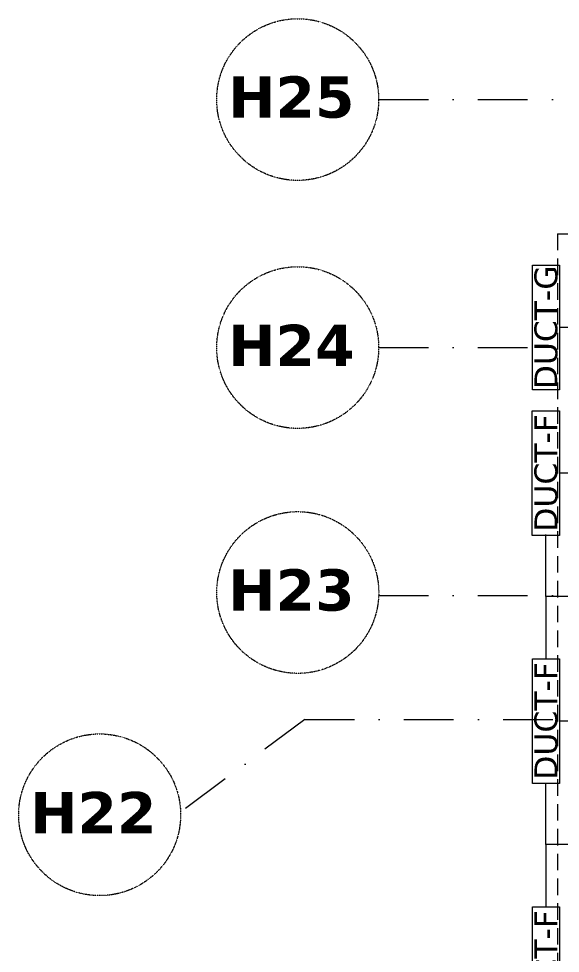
# Model space of a CAD drawing. Header units: millimetres. Extents: x -3092155 to 4513934, y -12317808 to 1850003.
# Drawn here: x -464525 to -457979, y -5522114 to -5510808 of the extents above; entities that cross this region are included whole.
import ezdxf

# ---------------------------------------------------------------- set-up
doc = ezdxf.new("R2010")
doc.units = ezdxf.units.MM
doc.header["$LTSCALE"] = 2
doc.header["$MEASUREMENT"] = 0
doc.linetypes.add('DASHDOT', pattern=[1, 0.5, -0.25, 0, -0.25])
doc.linetypes.add('DASHED2', pattern=[0.375, 0.25, -0.125])
for name, color, linetype, lineweight in [('cornice', 12, 'Continuous', 25), ('GRID', 251, 'DASHDOT', 5), ('ST TEXT', 251, 'DASHDOT', 5)]:
    doc.layers.add(name, color=color, linetype=linetype, lineweight=lineweight)
doc.layers.add('DOT', color=7, linetype='DASHED2', lineweight=0, true_color=0x89067c)
doc.layers.add('duct text', color=7, linetype='Continuous', lineweight=5, true_color=0x30182a)
doc.styles.add('door', font='arial.ttf', dxfattribs={"height": 70})
doc.styles.add('style2', font='verdana.ttf')
doc.dimstyles.new('DOOR', dxfattribs={"dimtxt": 100, "dimasz": 100, "dimexe": 25, "dimexo": 50, "dimgap": 25, "dimtad": 0, "dimtih": 1, "dimtoh": 1, "dimdec": 0, "dimzin": 3, "dimdsep": 46, "dimtxsty": 'door', "dimblk": 'OBLIQUE', "dimcen": 200, "dimclrd": 256, "dimclre": 256, "dimclrt": 256, "dimadec": 0, "dimazin": 0, "dimtfac": 1, "dimtdec": 0, "dimtofl": 0, "dimtmove": 2, "dimatfit": 3, "dimfxl": 300, "dimfxlon": 1, "dimfrac": 1, "dimtolj": 1, "dimtzin": 0, "dimlwd": -1, "dimlwe": -1, "dimarcsym": 0})

# ---------------------------------------------------------------- blocks, each defined once
blk = doc.blocks.new('_Oblique')
at = {"color": 0, "linetype": 'ByBlock', "lineweight": -2}
blk.add_line((-0.5, -0.5), (0.5, 0.5), dxfattribs=at)
blk = doc.blocks.new('hyh')
at = {"layer": 'duct text', "ltscale": 0.1}
for points in [[(-195061, -5559287), (-195061, -5557778), (-194732, -5557778), (-194732, -5559287)], [(-195063, -5561049), (-195063, -5559541), (-194734, -5559541), (-194734, -5561049)], [(-195061, -5564049), (-195061, -5562541), (-194732, -5562541), (-194732, -5564049)], [(-195061, -5567049), (-195061, -5565541), (-194732, -5565541), (-194732, -5567049)]]:
    blk.add_lwpolyline(points, close=True, dxfattribs=at)
at = {"layer": 'duct text', "ltscale": 0.1, "char_height": 276.64, "width": 1547.24, "attachment_point": 5, "rotation": 90, "style": 'style2'}
for s, insert in [('\\pt3043;DUCT-G', (-194896, -5558531)), ('\\pt3043;DUCT-F', (-194896, -5560293)), ('\\pt3043;DUCT-F', (-194896, -5563293)), ('\\pt3043;DUCT-F', (-194896, -5566293))]:
    blk.add_mtext(s, dxfattribs=dict(at, insert=insert))
at = {"layer": 'duct text', "ltscale": 0.1}
for points in [[(-193787, -5558532), (-194290, -5558532), (-194732, -5558532)], [(-193787, -5560295), (-194290, -5560295), (-194734, -5560295)], [(-193787, -5561789), (-194898, -5561789), (-194898, -5561037)], [(-193787, -5561789), (-194898, -5561789), (-194898, -5562541)], [(-193787, -5563295), (-194290, -5563295), (-194732, -5563295)], [(-194101, -5564789), (-194898, -5564789), (-194898, -5564049)], [(-193822, -5564789), (-194898, -5564789), (-194898, -5565541)]]:
    blk.add_leader(points, dimstyle='DOOR', dxfattribs=at)

msp = doc.modelspace()

# ---------------------------------------------------------------- linework, layer by layer
at = {"layer": 'DOT', "ltscale": 400}
for q in [(-458013.9, -5528211.2), (-446089.3, -5513415.2)]:
    msp.add_line((-458013.9, -5513408.7), q, dxfattribs=at)
at = {"layer": 'GRID', "color": 6, "ltscale": 600}
for p, q in [((-460173.8, -5511786.2), (-367334.4, -5511786.2)), ((-460173.8, -5514786.2), (-367334.4, -5514786.2)), ((-460173.8, -5517786.2), (-367334.4, -5517786.2)), ((-461068.2, -5519286.2), (-462568.8, -5520407.6)), ((-461068.2, -5519286.2), (-366440.7, -5519286.2))]:
    msp.add_line(p, q, dxfattribs=at)
at = {"layer": 'ST TEXT', "ltscale": 0.1}
for centre in [(-461152.9, -5511786.2), (-461152.9, -5514786.2), (-461152.2, -5517749.3), (-463546.7, -5520437.9)]:
    msp.add_circle(centre, 978.4, dxfattribs=at)

# ---------------------------------------------------------------- block references
at = {"layer": 'cornice', "color": 3, "lineweight": 50}
msp.add_blockref('hyh', (-263254.8, 43989.8), dxfattribs=at)

# ---------------------------------------------------------------- texts
at = {"layer": 'ST TEXT', "ltscale": 0.1, "char_height": 450, "attachment_point": 5, "style": 'style2'}
for s, insert in [('{\\fVerdana|b1|i0|c0|p34;\\H1.1111x;H25}', (-461230.6, -5511760)), ('{\\fVerdana|b1|i0|c0|p34;\\H1.1111x;H24}', (-461230.6, -5514760)), ('{\\fVerdana|b1|i0|c0|p34;\\H1.1111x;H23}', (-461229.9, -5517723.1)), ('{\\fVerdana|b1|i0|c0|p34;\\H1.1111x;H22}', (-463624.4, -5520411.7))]:
    msp.add_mtext(s, dxfattribs=dict(at, insert=insert))

doc.saveas('drawing.dxf')
